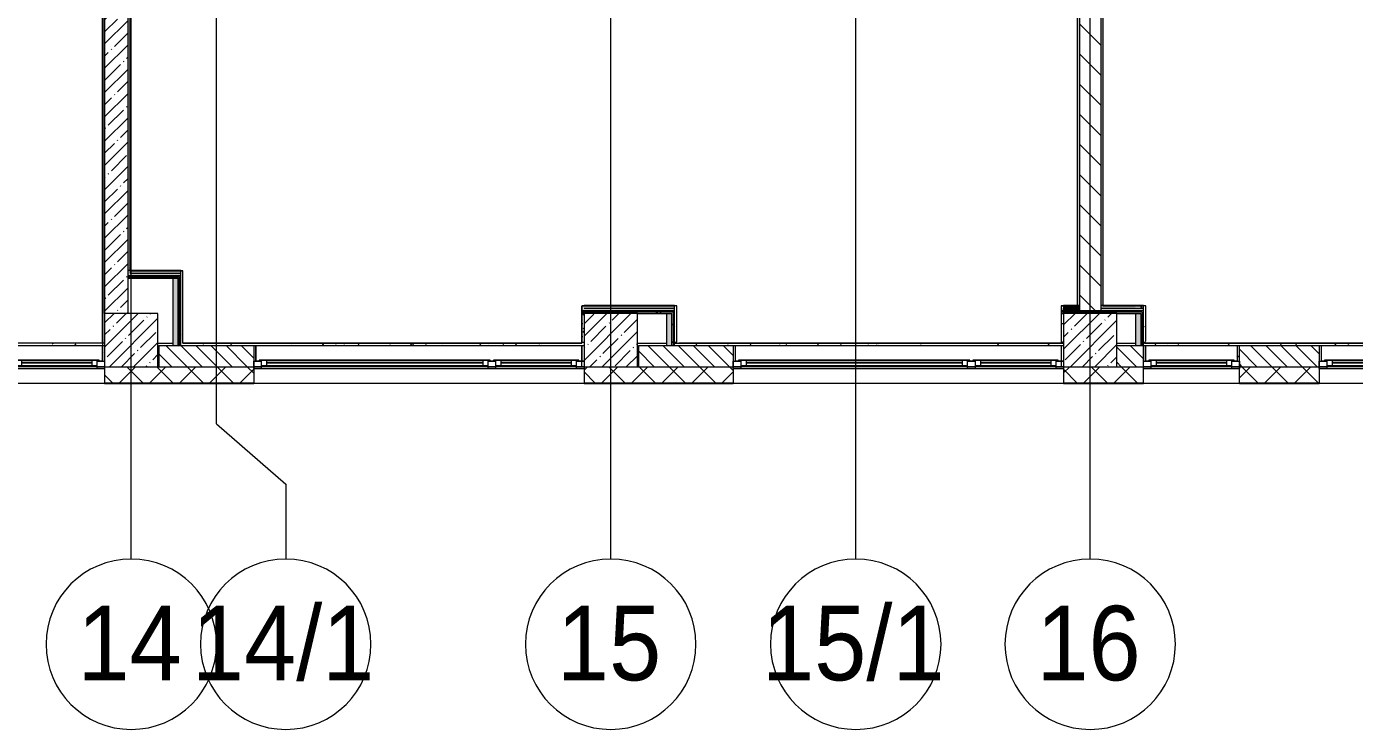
# Model space of a CAD drawing. Header units: millimetres. Extents: x -625 to 415037, y -3642 to 102118.
# Drawn here: x 195449 to 207912, y -3507 to 3093 of the extents above; entities that cross this region are included whole.
import ezdxf

# ---------------------------------------------------------------- set-up
doc = ezdxf.new("R2010")
doc.units = ezdxf.units.MM
doc.linetypes.add('Осевая', pattern=[6350, 1270, -952.5, 3175, -952.5])
for name, color, linetype, lineweight in [('A-GLAZ', 7, 'Continuous', 9), ('A-GLAZ-1', 7, 'Continuous', 5), ('A-WALL', 7, 'Continuous', 5), ('I-WALL', 7, 'Continuous', 5), ('S-COLS', 7, 'Continuous', 9), ('S-COLS-1', 7, 'Continuous', 5), ('Оси', 7, 'Continuous', 9), ('Оси-1', 7, 'Continuous', 20), ('Оси-2', 7, 'Осевая', 9)]:
    doc.layers.add(name, color=color, linetype=linetype, lineweight=lineweight)
doc.layers.add('A-WALL-1', color=9, linetype='Continuous', lineweight=5, true_color=0x808080)
doc.layers.add('A-WALL-FNSH-1', color=9, linetype='Continuous', lineweight=5, true_color=0x808080)
doc.styles.add('Arial', font='arial.ttf', dxfattribs={"width": 0.9, "height": 700})
pattern_1 = [(135, (148772.12, -0.94), (-70.71068, -70.71068), [])]
pattern_2 = [(0, (148772.123, -0.94), (243.84, 60.96), [20.117, -162.763, 20.117, -162.763, -975.36]), (0, (148772.123, -0.94), (243.84, 60.96), [-365.76, 20.117, -345.643, 20.117, -162.763, -426.72]), (0, (148772.123, -0.94), (243.84, 60.96), [-914.4, 20.117, -101.803, 20.117, -284.683]), (120, (148863.563, 29.54), (-174.71291, 180.691634), [20.117, -162.763, 20.117, -162.763, -975.36]), (120, (148863.563, 29.54), (-174.71291, 180.691634), [-365.76, 20.117, -345.643, 20.117, -162.763, -426.72]), (120, (148863.563, 29.54), (-174.71291, 180.691634), [-914.4, 20.117, -101.803, 20.117, -284.683]), (240, (148894.043, 151.46), (-69.12709, -241.651634), [20.117, -162.763, 20.117, -162.763, -975.36]), (240, (148894.043, 151.46), (-69.12709, -241.651634), [-365.76, 20.117, -345.643, 20.117, -162.763, -426.72]), (240, (148894.043, 151.46), (-69.12709, -241.651634), [-914.4, 20.117, -101.803, 20.117, -284.683])]
pattern_3 = [(45, (148772.12, -0.94), (-212.132, 212.132), []), (135, (148772.12, -0.94), (-212.132, -212.132), [])]

# ---------------------------------------------------------------- blocks, each defined once
blk = doc.blocks.new('BSC_Колонна _Прямоугольная - 500х500-V287-Объем проектирования 2 этажа')
at = {"layer": 'S-COLS-1'}
h = blk.add_hatch(dxfattribs=at)
h.set_pattern_fill('FP_13', color=256, style=0, pattern_type=2)
h.set_pattern_definition([(45, (-47660, -150), (-114.04925, 114.04925), []), (45, (-47545.95, -150), (-114.04925, 114.04925), [201.613, -40.323, 6.706, -33.617])])
h.paths.add_polyline_path([(250, -250), (250, 250), (-250, 250), (-250, -250), (153, -250)])
for p, q in [((250, 250), (-250, 250)), ((-250, 250), (-250, -250)), ((250, -250), (250, 250)), ((-250, -250), (250, -250))]:
    blk.add_line(p, q, dxfattribs=at)
blk = doc.blocks.new('BSC_Колонна _Прямоугольная - 500х500-V288-Объем проектирования 2 этажа')
at = {"layer": 'S-COLS-1'}
h = blk.add_hatch(dxfattribs=at)
h.set_pattern_fill('FP_14', color=256, style=0, pattern_type=2)
h.set_pattern_definition([(45, (-52160, -150), (-114.04925, 114.04925), []), (45, (-52045.95, -150), (-114.04925, 114.04925), [201.613, -40.323, 6.706, -33.617])])
h.paths.add_polyline_path([(-11, -250), (250, -250), (250, 250), (-250, 250), (-250, -250)])
for p, q in [((250, 250), (-250, 250)), ((-250, 250), (-250, -250)), ((250, -250), (250, 250)), ((-250, -250), (250, -250))]:
    blk.add_line(p, q, dxfattribs=at)
blk = doc.blocks.new('BSC_Колонна _Прямоугольная - 500х500-V310-Объем проектирования 2 этажа')
at = {"layer": 'S-COLS-1'}
h = blk.add_hatch(dxfattribs=at)
h.set_pattern_fill('FP_63', color=256, style=0, pattern_type=2)
h.set_pattern_definition([(45, (-56660, -150), (-114.04925, 114.04925), []), (45, (-56545.95, -150), (-114.04925, 114.04925), [201.613, -40.323, 6.706, -33.617])])
h.paths.add_polyline_path([(250, -250), (250, 250), (-250, 250), (-250, -250), (-175, -250)])
for p, q in [((250, 250), (-250, 250)), ((-250, 250), (-250, -250)), ((250, -250), (250, 250)), ((-250, -250), (250, -250))]:
    blk.add_line(p, q, dxfattribs=at)
blk = doc.blocks.new('120_Окно_СКБ_1Ст - 120_Окно_СКБ_1Ст 900х2500_h_-20664874-Объем проектирования 2 этажа')
at = {"layer": 'A-GLAZ'}
for p, q in [((-450, -127), (-450, -57)), ((-450, -57), (-380, -57)), ((-380, -57), (-380, -127)), ((380, -87), (-380, -87)), ((-380, -87), (-380, -127)), ((-330, -137), (-330, -87)), ((330, -137), (330, -87)), ((380, -127), (380, -57)), ((380, -57), (450, -57)), ((380, -127), (380, -87)), ((450, -57), (450, -127)), ((-380, -127), (-450, -127)), ((-380, -127), (-400, -127)), ((-400, -127), (-400, -137)), ((-400, -137), (400, -137)), ((400, -137), (-400, -137)), ((450, -127), (380, -127)), ((400, -127), (380, -127)), ((400, -137), (400, -127))]:
    blk.add_line(p, q, dxfattribs=at)
at = {"layer": 'A-GLAZ-1'}
for p, q in [((450, -57), (-450, -57)), ((-330, -107), (330, -107)), ((330, -117), (-330, -117)), ((-430, -127), (-400, -127)), ((402, -127), (430, -127))]:
    blk.add_line(p, q, dxfattribs=at)
blk = doc.blocks.new('120_Окно_СКБ_2Ст - 120_Окно_СКБ_2Ст 2100х2500 _мал створка СЛЕВА_-22446485-Объем проектирования 2 этажа')
at = {"layer": 'A-GLAZ'}
for p, q in [((-1050, -127), (-1050, -57)), ((-1050, -57), (-980, -57)), ((-980, -57), (-980, -127)), ((-220, -87), (-980, -87)), ((-980, -87), (-980, -127)), ((-930, -137), (-930, -87)), ((-270, -137), (-270, -87)), ((-220, -127), (-220, -57)), ((-220, -57), (-150, -57)), ((-220, -127), (-220, -87)), ((-150, -57), (-150, -127)), ((980, -87), (-150, -87)), ((-150, -87), (-150, -127)), ((-100, -137), (-100, -87)), ((930, -137), (930, -87)), ((980, -127), (980, -57)), ((980, -57), (1050, -57)), ((980, -127), (980, -87)), ((1050, -57), (1050, -127)), ((-980, -127), (-1050, -127)), ((-980, -127), (-1000, -127)), ((-1000, -127), (-1000, -137)), ((-1000, -137), (-200, -137)), ((-200, -137), (-1000, -137)), ((-150, -127), (-220, -127)), ((-200, -127), (-220, -127)), ((-200, -137), (-200, -127)), ((-150, -127), (-170, -127)), ((-170, -127), (-170, -137)), ((-170, -137), (1000, -137)), ((1000, -137), (-170, -137)), ((1050, -127), (980, -127)), ((1000, -127), (980, -127)), ((1000, -137), (1000, -127))]:
    blk.add_line(p, q, dxfattribs=at)
at = {"layer": 'A-GLAZ-1'}
for p, q in [((1050, -57), (-1050, -57)), ((-930, -107), (-270, -107)), ((-270, -117), (-930, -117)), ((-100, -107), (930, -107)), ((930, -117), (-100, -117)), ((-1050, -127), (-1000, -127)), ((-200, -127), (-170, -127)), ((1000, -127), (1030, -127))]:
    blk.add_line(p, q, dxfattribs=at)
blk = doc.blocks.new('120_Окно_СКБ_2Ст - 120_Окно_СКБ_2Ст 3100х2500 _мал_ створка слева-2_-V320-Объем проектирования 2 этажа')
at = {"layer": 'A-GLAZ'}
for p, q in [((-1550, -127), (-1550, -57)), ((-1550, -57), (-1480, -57)), ((-1480, -57), (-1480, -127)), ((-720, -87), (-1480, -87)), ((-1480, -87), (-1480, -127)), ((-1430, -137), (-1430, -87)), ((-770, -137), (-770, -87)), ((-720, -127), (-720, -57)), ((-720, -57), (-650, -57)), ((-720, -127), (-720, -87)), ((-650, -57), (-650, -127)), ((1480, -87), (-650, -87)), ((-650, -87), (-650, -127)), ((-600, -137), (-600, -87)), ((1430, -137), (1430, -87)), ((1480, -127), (1480, -57)), ((1480, -57), (1550, -57)), ((1480, -127), (1480, -87)), ((1550, -57), (1550, -127)), ((-1480, -127), (-1550, -127)), ((-1480, -127), (-1500, -127)), ((-1500, -127), (-1500, -137)), ((-1500, -137), (-700, -137)), ((-700, -137), (-1500, -137)), ((-650, -127), (-720, -127)), ((-700, -127), (-720, -127)), ((-700, -137), (-700, -127)), ((-650, -127), (-670, -127)), ((-670, -127), (-670, -137)), ((-670, -137), (1500, -137)), ((1500, -137), (-670, -137)), ((1550, -127), (1480, -127)), ((1500, -127), (1480, -127)), ((1500, -137), (1500, -127))]:
    blk.add_line(p, q, dxfattribs=at)
at = {"layer": 'A-GLAZ-1'}
for p, q in [((1550, -57), (-1550, -57)), ((-1430, -107), (-770, -107)), ((-770, -117), (-1430, -117)), ((-600, -107), (1430, -107)), ((1430, -117), (-600, -117)), ((-1550, -127), (-1500, -127)), ((-700, -127), (-670, -127)), ((1500, -127), (1530, -127))]:
    blk.add_line(p, q, dxfattribs=at)
blk = doc.blocks.new('120_Окно_СКБ_2Ст - 120_Окно_СКБ_2Ст 3100х2500 _мал_ створка слева-2_-V321-Объем проектирования 2 этажа')
at = {"layer": 'A-GLAZ'}
for p, q in [((-1550, -127), (-1550, -57)), ((-1550, -57), (-1480, -57)), ((-1480, -57), (-1480, -127)), ((-720, -87), (-1480, -87)), ((-1480, -87), (-1480, -127)), ((-1430, -137), (-1430, -87)), ((-770, -137), (-770, -87)), ((-720, -127), (-720, -57)), ((-720, -57), (-650, -57)), ((-720, -127), (-720, -87)), ((-650, -57), (-650, -127)), ((1480, -87), (-650, -87)), ((-650, -87), (-650, -127)), ((-600, -137), (-600, -87)), ((1430, -137), (1430, -87)), ((1480, -127), (1480, -57)), ((1480, -57), (1550, -57)), ((1480, -127), (1480, -87)), ((1550, -57), (1550, -127)), ((-1480, -127), (-1550, -127)), ((-1480, -127), (-1500, -127)), ((-1500, -127), (-1500, -137)), ((-1500, -137), (-700, -137)), ((-700, -137), (-1500, -137)), ((-650, -127), (-720, -127)), ((-700, -127), (-720, -127)), ((-700, -137), (-700, -127)), ((-650, -127), (-670, -127)), ((-670, -127), (-670, -137)), ((-670, -137), (1500, -137)), ((1500, -137), (-670, -137)), ((1550, -127), (1480, -127)), ((1500, -127), (1480, -127)), ((1500, -137), (1500, -127))]:
    blk.add_line(p, q, dxfattribs=at)
at = {"layer": 'A-GLAZ-1'}
for p, q in [((1550, -57), (-1550, -57)), ((-1430, -107), (-770, -107)), ((-770, -117), (-1430, -117)), ((-600, -107), (1430, -107)), ((1430, -117), (-600, -117)), ((-1550, -127), (-1500, -127)), ((-700, -127), (-670, -127)), ((1500, -127), (1530, -127))]:
    blk.add_line(p, q, dxfattribs=at)
blk = doc.blocks.new('120_Окно_СКБ_2Ст - 120_Окно_СКБ_2Ст 2100х2500 _мал створка СЛЕВА_-V322-Объем проектирования 2 этажа')
at = {"layer": 'A-GLAZ'}
for p, q in [((-1050, -127), (-1050, -57)), ((-1050, -57), (-980, -57)), ((-980, -57), (-980, -127)), ((-220, -87), (-980, -87)), ((-980, -87), (-980, -127)), ((-930, -137), (-930, -87)), ((-270, -137), (-270, -87)), ((-220, -127), (-220, -57)), ((-220, -57), (-150, -57)), ((-220, -127), (-220, -87)), ((-150, -57), (-150, -127)), ((980, -87), (-150, -87)), ((-150, -87), (-150, -127)), ((-100, -137), (-100, -87)), ((930, -137), (930, -87)), ((980, -127), (980, -57)), ((980, -57), (1050, -57)), ((980, -127), (980, -87)), ((1050, -57), (1050, -127)), ((-980, -127), (-1050, -127)), ((-980, -127), (-1000, -127)), ((-1000, -127), (-1000, -137)), ((-1000, -137), (-200, -137)), ((-200, -137), (-1000, -137)), ((-150, -127), (-220, -127)), ((-200, -127), (-220, -127)), ((-200, -137), (-200, -127)), ((-150, -127), (-170, -127)), ((-170, -127), (-170, -137)), ((-170, -137), (1000, -137)), ((1000, -137), (-170, -137)), ((1050, -127), (980, -127)), ((1000, -127), (980, -127)), ((1000, -137), (1000, -127))]:
    blk.add_line(p, q, dxfattribs=at)
at = {"layer": 'A-GLAZ-1'}
for p, q in [((1050, -57), (-1050, -57)), ((-930, -107), (-270, -107)), ((-270, -117), (-930, -117)), ((-100, -107), (930, -107)), ((930, -117), (-100, -117)), ((-1030, -127), (-1000, -127)), ((-200, -127), (-170, -127)), ((1000, -127), (1030, -127))]:
    blk.add_line(p, q, dxfattribs=at)
blk = doc.blocks.new('Ось сетки - D8-29747960-Объем проектирования 2 этажа')
at = {"layer": 'Оси-1'}
for start, end in [(360, 180), (180, 360)]:
    blk.add_arc((0, 0), 4, start, end, dxfattribs=at)

msp = doc.modelspace()

# ---------------------------------------------------------------- hatches: boundary and pattern name
at = {"layer": 'A-WALL'}
h = msp.add_hatch(dxfattribs=at)
h.set_pattern_fill('FP_2', color=256, style=0, pattern_type=2)
h.set_pattern_definition(pattern_1)
h.paths.add_polyline_path([(197582, -101), (197582, 99), (196692, 98), (196692, -101), (197307, -101)])
h = msp.add_hatch(dxfattribs=at)
h.set_pattern_fill('FP_2', color=256, style=0, pattern_type=2)
h.set_pattern_definition(pattern_1)
h.paths.add_polyline_path([(201644, -101), (202082, -101), (202082, 99), (201192, 99), (201192, -101)])
h = msp.add_hatch(dxfattribs=at)
h.set_pattern_fill('FP_2', color=256, style=0, pattern_type=2)
h.set_pattern_definition(pattern_1)
h.paths.add_polyline_path([(205682, -101), (205932, -101), (205932, 99), (205682, 99), (205682, 81)])
h.paths.add_polyline_path([(206832, -101), (207582, -101), (207582, 99), (206832, 99), (206832, 81)])
h = msp.add_hatch(dxfattribs=at)
h.set_pattern_fill('FP_24', color=256, style=0, pattern_type=2)
h.set_pattern_definition([(45, (148772.12, -0.94), (-141.42136, 141.42136), []), (135, (148772.12, -0.94), (-141.42136, -141.42136), [])])
h.paths.add_polyline_path([(224252, -251), (224472, -251), (224472, -101), (220332, -101), (220332, -251), (224049, -251)])
h.paths.add_polyline_path([(216099, -251), (219432, -251), (219432, -101), (215832, -101), (215832, -251)])
h.paths.add_polyline_path([(214182, -251), (214932, -251), (214932, -101), (213932, -101), (213932, -251)])
h.paths.add_polyline_path([(210182, -251), (210832, -251), (210832, -101), (209682, -101), (209682, -251)])
h.paths.add_polyline_path([(207582, -251), (207582, -101), (206832, -101), (206832, -251), (207426, -251)])
h.paths.add_polyline_path([(205182, -251), (205932, -251), (205932, -101), (205182, -101), (205182, -119)])
h.paths.add_polyline_path([(200682, -251), (202082, -251), (202082, -101), (200682, -101)])
h.paths.add_polyline_path([(196585, -251), (197582, -251), (197582, -101), (196182, -101), (196182, -251)])
h.paths.add_polyline_path([(191682, -251), (192808, -251), (192808, -101), (191432, -101), (191432, -251), (191526, -251)])
h.paths.add_polyline_path([(194082, -251), (194082, -101), (193708, -101), (193708, -251)])
h.paths.add_polyline_path([(187262, -251), (188332, -251), (188332, -101), (186762, -101), (186762, -251), (187189, -251)])
h.paths.add_polyline_path([(181782, -251), (182642, -251), (182642, -101), (181782, -101), (181782, -119)])
h.paths.add_polyline_path([(183575, -251), (184662, -251), (184662, -101), (183542, -101), (183542, -251)])
h.paths.add_polyline_path([(178516, -251), (179682, -251), (179682, -101), (177982, -101), (177982, -251)])
h.paths.add_polyline_path([(171289, -251), (171482, -251), (171482, -101), (170382, -101), (170382, -251), (171282, -251)])
h.paths.add_polyline_path([(174903, -251), (175182, -251), (175182, -101), (173582, -101), (173582, -251), (174332, -251)])
h.paths.add_polyline_path([(165432, -251), (166032, -251), (166032, -101), (164882, -101), (164882, -251)])
h.paths.add_polyline_path([(167582, -251), (167582, -101), (166932, -101), (166932, -251), (166953, -251)])
h.paths.add_polyline_path([(160932, -251), (161782, -251), (161782, -101), (160432, -101), (160432, -251), (160448, -251)])
h.paths.add_polyline_path([(155389, -251), (157332, -251), (157332, -101), (153402, -101), (153402, -251), (154666, -251)])
h.paths.add_polyline_path([(148662, -251), (152502, -251), (152502, -101), (148512, -101), (148512, -251)])
at = {"layer": 'I-WALL'}
h = msp.add_hatch(dxfattribs=at)
h.set_pattern_fill('FP_1', color=256, style=0, pattern_type=2)
h.set_pattern_definition([(45, (148772.12, -0.94), (-114.04925, 114.04925), []), (45, (148886.17, -0.94), (-114.04925, 114.04925), [201.612, -40.322, 6.706, -33.617])])
h.paths.add_polyline_path([(196283, 399), (196402, 399), (196402, 7399), (196182, 7399), (196182, 399), (196281, 399)])
h = msp.add_hatch(dxfattribs=at)
h.set_pattern_fill('FP_191', color=256, style=0, pattern_type=2)
h.set_pattern_definition(pattern_2)
h.paths.add_polyline_path([(196419, 804), (196422, 804), (196422, 7378), (196402, 7378), (196402, 804)])
h = msp.add_hatch(dxfattribs=at)
h.set_pattern_fill('FP_23', color=256, style=0, pattern_type=2)
h.set_pattern_definition([(135, (148772.12, -0.94), (-141.42136, -141.42136), [])])
h.paths.add_polyline_path([(205532, 424), (205532, 7399), (205332, 7399), (205332, 424)])
h = msp.add_hatch(dxfattribs=at)
h.set_pattern_fill('FP_191', color=256, style=0, pattern_type=2)
h.set_pattern_definition(pattern_2)
h.paths.add_polyline_path([(205532, 449), (205552, 470), (205552, 7378), (205532, 7379), (205532, 469)])
h = msp.add_hatch(dxfattribs=at)
h.set_pattern_fill('FP_191', color=256, style=0, pattern_type=2)
h.set_pattern_definition(pattern_2)
h.paths.add_polyline_path([(196182, 119), (196182, 7069), (196162, 7069), (196162, 120), (196180, 119)])
h = msp.add_hatch(dxfattribs=at)
h.set_pattern_fill('FP_191', color=256, style=0, pattern_type=2)
h.set_pattern_definition(pattern_2)
h.paths.add_polyline_path([(205332, 469), (205332, 7069), (205312, 7069), (205312, 470)])
for points in [[(196821, 754), (196896, 754), (196896, 804), (196402, 804), (196402, 754), (196682, 754)], [(196871, 99), (196871, 729), (196821, 729), (196821, 99)], [(201532, 424), (201532, 474), (200682, 474), (200682, 469), (200662, 467), (200662, 424), (201182, 424)], [(201501, 99), (201507, 99), (201507, 399), (201457, 399), (201457, 99)], [(205184, 424), (205332, 424), (205332, 469), (205312, 470), (205312, 474), (205182, 474), (205184, 424)], [(205552, 424), (205932, 424), (205932, 449), (205857, 449), (205857, 469), (205932, 471), (205932, 474), (205552, 474), (205551, 469), (205532, 449), (205532, 424)], [(205907, 99), (205907, 399), (205857, 399), (205857, 99)]]:
    msp.add_hatch(color=256, dxfattribs=at).paths.add_polyline_path(points)
h = msp.add_hatch(dxfattribs=at)
h.set_pattern_fill('FP_192', color=256, style=0, pattern_type=2)
h.set_pattern_definition(pattern_3)
h.paths.add_polyline_path([(196682, 742), (196896, 742), (196896, 754), (196402, 754), (196402, 742), (196422, 742)])
h = msp.add_hatch(dxfattribs=at)
h.set_pattern_fill('FP_191', color=256, style=0, pattern_type=2)
h.set_pattern_definition(pattern_2)
h.paths.add_polyline_path([(196916, 99), (196916, 779), (196896, 779), (196896, 99)])
h = msp.add_hatch(dxfattribs=at)
h.set_pattern_fill('FP_192', color=256, style=0, pattern_type=2)
h.set_pattern_definition(pattern_3)
h.paths.add_polyline_path([(196884, 729), (196884, 742), (196402, 742), (196402, 729), (196871, 729)])
h = msp.add_hatch(dxfattribs=at)
h.set_pattern_fill('FP_192', color=256, style=0, pattern_type=2)
h.set_pattern_definition(pattern_3)
h.paths.add_polyline_path([(196871, 99), (196884, 99), (196884, 729), (196871, 729), (196871, 113)])
h = msp.add_hatch(dxfattribs=at)
h.set_pattern_fill('FP_192', color=256, style=0, pattern_type=2)
h.set_pattern_definition(pattern_3)
h.paths.add_polyline_path([(196884, 99), (196896, 99), (196896, 742), (196884, 742), (196884, 109)])
h = msp.add_hatch(dxfattribs=at)
h.set_pattern_fill('FP_192', color=256, style=0, pattern_type=2)
h.set_pattern_definition(pattern_3)
h.paths.add_polyline_path([(201457, 412), (201532, 412), (201532, 424), (200662, 424), (200662, 412), (201182, 412)])
h = msp.add_hatch(dxfattribs=at)
h.set_pattern_fill('FP_192', color=256, style=0, pattern_type=2)
h.set_pattern_definition(pattern_3)
h.paths.add_polyline_path([(201507, 399), (201520, 399), (201520, 412), (200662, 412), (200662, 409), (200682, 409), (200682, 399), (201457, 399)])
h = msp.add_hatch(dxfattribs=at)
h.set_pattern_fill('FP_191', color=256, style=0, pattern_type=2)
h.set_pattern_definition(pattern_2)
h.paths.add_polyline_path([(200682, 119), (200682, 409), (200662, 409), (200662, 120)])
h = msp.add_hatch(dxfattribs=at)
h.set_pattern_fill('FP_192', color=256, style=0, pattern_type=2)
h.set_pattern_definition(pattern_3)
h.paths.add_polyline_path([(201520, 99), (201520, 399), (201507, 399), (201507, 99)])
h = msp.add_hatch(dxfattribs=at)
h.set_pattern_fill('FP_192', color=256, style=0, pattern_type=2)
h.set_pattern_definition(pattern_3)
h.paths.add_polyline_path([(201532, 99), (201532, 412), (201520, 412), (201520, 99)])
h = msp.add_hatch(dxfattribs=at)
h.set_pattern_fill('FP_191', color=256, style=0, pattern_type=2)
h.set_pattern_definition(pattern_2)
h.paths.add_polyline_path([(205182, 129), (205182, 449), (205162, 449), (205162, 129)])
h = msp.add_hatch(dxfattribs=at)
h.set_pattern_fill('FP_192', color=256, style=0, pattern_type=2)
h.set_pattern_definition(pattern_3)
h.paths.add_polyline_path([(205182, 412), (205332, 412), (205332, 424), (205182, 424)])
h = msp.add_hatch(dxfattribs=at)
h.set_pattern_fill('FP_192', color=256, style=0, pattern_type=2)
h.set_pattern_definition(pattern_3)
h.paths.add_polyline_path([(205312, 399), (205332, 399), (205332, 412), (205182, 412), (205182, 399), (205257, 399)])
h = msp.add_hatch(dxfattribs=at)
h.set_pattern_fill('FP_192', color=256, style=0, pattern_type=2)
h.set_pattern_definition(pattern_3)
h.paths.add_polyline_path([(205920, 412), (205920, 424), (205332, 424), (205332, 412), (205907, 412)])
h = msp.add_hatch(dxfattribs=at)
h.set_pattern_fill('FP_192', color=256, style=0, pattern_type=2)
h.set_pattern_definition(pattern_3)
h.paths.add_polyline_path([(205857, 399), (205907, 399), (205907, 412), (205332, 412), (205332, 399), (205682, 399)])
h = msp.add_hatch(dxfattribs=at)
h.set_pattern_fill('FP_191', color=256, style=0, pattern_type=2)
h.set_pattern_definition(pattern_2)
h.paths.add_polyline_path([(205857, 449), (205952, 449), (205952, 469), (205857, 469), (205857, 453)])
h = msp.add_hatch(dxfattribs=at)
h.set_pattern_fill('FP_192', color=256, style=0, pattern_type=2)
h.set_pattern_definition(pattern_3)
h.paths.add_polyline_path([(205920, 99), (205920, 412), (205907, 412), (205907, 99)])
h = msp.add_hatch(dxfattribs=at)
h.set_pattern_fill('FP_192', color=256, style=0, pattern_type=2)
h.set_pattern_definition(pattern_3)
h.paths.add_polyline_path([(205920, 99), (205932, 99), (205932, 424), (205920, 424), (205920, 119)])
h = msp.add_hatch(dxfattribs=at)
h.set_pattern_fill('FP_191', color=256, style=0, pattern_type=2)
h.set_pattern_definition(pattern_2)
h.paths.add_polyline_path([(205932, 129), (205952, 129), (205952, 449), (205932, 449), (205932, 399)])
h = msp.add_hatch(dxfattribs=at)
h.set_pattern_fill('FP_191', color=256, style=0, pattern_type=2)
h.set_pattern_definition(pattern_2)
h.paths.add_polyline_path([(205182, 119), (205182, 129), (205162, 129), (205162, 120)])
h = msp.add_hatch(dxfattribs=at)
h.set_pattern_fill('FP_191', color=256, style=0, pattern_type=2)
h.set_pattern_definition(pattern_2)
h.paths.add_polyline_path([(192462, 99), (196182, 99), (196180, 119), (192462, 119)])
h = msp.add_hatch(dxfattribs=at)
h.set_pattern_fill('FP_191', color=256, style=0, pattern_type=2)
h.set_pattern_definition(pattern_2)
h.paths.add_polyline_path([(196162, -49), (196182, -49), (196182, 99), (196162, 99), (196162, -39)])
h = msp.add_hatch(dxfattribs=at)
h.set_pattern_fill('FP_191', color=256, style=0, pattern_type=2)
h.set_pattern_definition(pattern_2)
h.paths.add_polyline_path([(197307, 99), (200682, 99), (200682, 119), (196917, 119), (196916, 99)])
h = msp.add_hatch(dxfattribs=at)
h.set_pattern_fill('FP_191', color=256, style=0, pattern_type=2)
h.set_pattern_definition(pattern_2)
h.paths.add_polyline_path([(205182, 99), (205182, 119), (201532, 119), (201532, 99), (204535, 99)])
h = msp.add_hatch(dxfattribs=at)
h.set_pattern_fill('FP_191', color=256, style=0, pattern_type=2)
h.set_pattern_definition(pattern_2)
h.paths.add_polyline_path([(205932, 99), (209672, 99), (209672, 119), (205932, 119)])
h = msp.add_hatch(dxfattribs=at)
h.set_pattern_fill('FP_191', color=256, style=0, pattern_type=2)
h.set_pattern_definition(pattern_2)
h.paths.add_polyline_path([(206832, -49), (206832, 99), (206812, 99), (206812, -49)])
h = msp.add_hatch(dxfattribs=at)
h.set_pattern_fill('FP_191', color=256, style=0, pattern_type=2)
h.set_pattern_definition(pattern_2)
h.paths.add_polyline_path([(207582, -49), (207602, -49), (207602, 99), (207582, 99), (207582, 81)])

# ---------------------------------------------------------------- linework, layer by layer
at = {"layer": 'A-WALL'}
for p, q in [((196182, 7379), (196182, 399)), ((196402, 742), (196402, 7399)), ((205332, 7399), (205332, 424)), ((205552, 7379), (205552, 470)), ((196182, 399), (196182, 7069)), ((205312, 469), (205312, 7049)), ((196402, 754), (196896, 754)), ((196422, 799), (196916, 799)), ((196402, 742), (196884, 742)), ((196871, 99), (196871, 729)), ((196884, 99), (196884, 742)), ((201532, 424), (200662, 424)), ((201520, 412), (200662, 412)), ((200662, 399), (200682, 399)), ((201507, 99), (201507, 399)), ((201520, 99), (201520, 412)), ((205312, 469), (205162, 469)), ((205932, 424), (205162, 424)), ((205920, 412), (205162, 412)), ((205162, 399), (205182, 399)), ((205907, 399), (205907, 99)), ((205920, 412), (205920, 99)), ((196917, 119), (200662, 119)), ((201532, 119), (205162, 119)), ((196682, -101), (197582, -101)), ((200662, -101), (200662, -49)), ((201182, -101), (202082, -101)), ((205162, -101), (205162, -49)), ((205682, -101), (205932, -101)), ((206832, -101), (207582, -101)), ((196182, -259), (194082, -259)), ((196182, -251), (197582, -251)), ((196182, -254), (197582, -254)), ((200682, -259), (197582, -259)), ((200682, -251), (202082, -251)), ((200682, -254), (202082, -254)), ((205182, -259), (202082, -259)), ((205182, -251), (205932, -251)), ((205182, -254), (205932, -254)), ((206832, -259), (205932, -259)), ((206832, -251), (207582, -251)), ((206832, -254), (207582, -254)), ((209682, -259), (207582, -259))]:
    msp.add_line(p, q, dxfattribs=at)
at = {"layer": 'A-WALL-1'}
for p, q in [((205532, 7399), (205532, 424)), ((196896, 804), (196402, 804)), ((196422, 799), (196422, 779)), ((196422, 779), (196896, 779)), ((196896, 99), (196896, 804)), ((196402, 399), (196402, 742)), ((196402, 729), (196871, 729)), ((196821, 729), (196821, 99)), ((201532, 469), (200662, 469)), ((200682, 409), (200662, 409)), ((201532, 474), (200682, 474)), ((200682, 474), (200682, 469)), ((200682, 449), (201532, 449)), ((200682, 399), (200682, 409)), ((201182, 399), (201507, 399)), ((201457, 399), (201457, 99)), ((201532, 99), (201532, 474)), ((205332, 474), (205182, 474)), ((205182, 474), (205182, 449)), ((205182, 449), (205332, 449)), ((205182, 399), (205182, 449)), ((205932, 474), (205532, 474)), ((205532, 449), (205932, 449)), ((205932, 469), (205552, 469)), ((205682, 399), (205907, 399)), ((205857, 399), (205857, 99)), ((205932, -251), (205932, 474)), ((200662, 140), (200662, 129)), ((200662, 129), (200682, 129)), ((201532, 129), (201552, 129)), ((205162, 140), (205162, 129)), ((205162, 129), (205182, 129)), ((205932, 129), (205952, 129)), ((192192, 99), (196182, 99)), ((196182, 119), (192462, 119)), ((196162, 120), (196162, 99)), ((196692, 99), (196692, -101)), ((196692, 99), (200682, 99)), ((197582, 99), (197582, -251)), ((197602, -49), (197602, 99)), ((200662, 120), (200662, 119)), ((201192, 99), (201192, -101)), ((201192, 99), (205182, 99)), ((202082, 99), (202082, -251)), ((202102, -49), (202102, 99)), ((205162, 120), (205162, 119)), ((205682, 99), (209672, 99)), ((205942, 119), (205932, 119)), ((205952, -49), (205952, 99)), ((206812, 99), (206812, -49)), ((206832, -251), (206832, 99)), ((207582, 99), (207582, -251)), ((207602, -49), (207602, 99)), ((196162, -49), (196182, -49)), ((196182, -101), (196182, -251)), ((197582, -49), (197602, -49)), ((200682, -101), (200682, -251)), ((202082, -49), (202102, -49)), ((205182, -101), (205182, -251)), ((205932, -49), (205952, -49)), ((206812, -49), (206832, -49)), ((207582, -49), (207602, -49))]:
    msp.add_line(p, q, dxfattribs=at)
at = {"layer": 'A-WALL-FNSH-1'}
for p, q in [((196423, 800), (196423, 7378)), ((205553, 470), (205553, 7378)), ((196422, 7247), (196422, 799)), ((196161, 7048), (196161, 120)), ((196162, 120), (196162, 7049)), ((205311, 7048), (205311, 470)), ((196917, 800), (196423, 800)), ((196917, 120), (196917, 800)), ((200661, 470), (200661, 140)), ((201553, 470), (200661, 470)), ((200662, 420), (200661, 420)), ((200661, 420), (200661, 120)), ((200662, 140), (200662, 469)), ((200662, 120), (200662, 420)), ((201553, 129), (201553, 470)), ((205161, 470), (205161, 120)), ((205311, 470), (205161, 470)), ((205162, 469), (205161, 469)), ((205161, 469), (205161, 140)), ((205162, 120), (205162, 469)), ((205162, 140), (205162, 469)), ((205552, 470), (205552, 469)), ((205953, 470), (205553, 470)), ((205953, 140), (205953, 470)), ((200661, 140), (200662, 140)), ((201552, 129), (201553, 129)), ((205161, 140), (205162, 140)), ((205952, 140), (205953, 140)), ((196161, 120), (192482, 120)), ((196161, 99), (196161, -49)), ((196162, -49), (196162, 99)), ((196916, 119), (196917, 119)), ((200661, 120), (196917, 120)), ((197603, -49), (197603, 99)), ((200661, 99), (200661, -49)), ((200662, -49), (200662, 99)), ((205161, 120), (201572, 120)), ((201572, 120), (201572, 119)), ((202103, -49), (202103, 99)), ((205161, 99), (205161, -49)), ((205162, -49), (205162, 99)), ((209661, 120), (205942, 120)), ((205942, 120), (205942, 119)), ((205942, 119), (209672, 119)), ((205953, -49), (205953, 99)), ((206811, 99), (206811, -49)), ((207603, -49), (207603, 99)), ((196161, -49), (196162, -49)), ((197602, -49), (197603, -49)), ((200661, -49), (200662, -49)), ((202102, -49), (202103, -49)), ((205161, -49), (205162, -49)), ((205952, -49), (205953, -49)), ((206811, -49), (206812, -49)), ((207602, -49), (207603, -49)), ((196182, -251), (196182, -259)), ((196182, -259), (197582, -259)), ((197582, -259), (197582, -251)), ((200682, -251), (200682, -259)), ((200682, -259), (202082, -259)), ((202082, -259), (202082, -251)), ((205182, -251), (205182, -259)), ((205182, -259), (205932, -259)), ((205932, -259), (205932, -251)), ((206832, -251), (206832, -259)), ((206832, -259), (207582, -259)), ((207582, -259), (207582, -251))]:
    msp.add_line(p, q, dxfattribs=at)
at = {"layer": 'I-WALL'}
for p, q in [((196682, 119), (196821, 119)), ((201182, 119), (201457, 119)), ((205682, 119), (205857, 119)), ((196182, -101), (194082, -101)), ((200682, -101), (197582, -101)), ((200682, -49), (200662, -49)), ((205182, -101), (202082, -101)), ((205182, -49), (205162, -49)), ((206832, -101), (205932, -101)), ((209682, -101), (207582, -101))]:
    msp.add_line(p, q, dxfattribs=at)
at = {"layer": 'Оси'}
for p, q in [((197232, -637), (197232, 4363)), ((196432, -1907), (196432, 3093)), ((200932, -1907), (200932, 3093)), ((203232, -1907), (203232, 3093)), ((205432, -1907), (205432, 3093)), ((197232, -637), (197882, -1203)), ((197882, -1203), (197882, -1907))]:
    msp.add_line(p, q, dxfattribs=at)
at = {"layer": 'Оси-2'}
for p, q in [((196432, 3093), (196432, 22397)), ((200932, 3093), (200932, 22397)), ((203232, 3093), (203232, 22397)), ((205432, 3093), (205432, 22397))]:
    msp.add_line(p, q, dxfattribs=at)

# ---------------------------------------------------------------- block references
at = {"layer": 'A-GLAZ', "color": 3, "rotation": 180}
for name, p in [('120_Окно_СКБ_2Ст - 120_Окно_СКБ_2Ст 2100х2500 _мал створка СЛЕВА_-V322-Объем проектирования 2 этажа', (195132, -176)), ('120_Окно_СКБ_2Ст - 120_Окно_СКБ_2Ст 3100х2500 _мал_ створка слева-2_-V320-Объем проектирования 2 этажа', (199132, -176)), ('120_Окно_СКБ_2Ст - 120_Окно_СКБ_2Ст 3100х2500 _мал_ створка слева-2_-V321-Объем проектирования 2 этажа', (203632, -176)), ('120_Окно_СКБ_1Ст - 120_Окно_СКБ_1Ст 900х2500_h_-20664874-Объем проектирования 2 этажа', (206382, -176)), ('120_Окно_СКБ_2Ст - 120_Окно_СКБ_2Ст 2100х2500 _мал створка СЛЕВА_-22446485-Объем проектирования 2 этажа', (208632, -176))]:
    msp.add_blockref(name, p, dxfattribs=at)
at = {"layer": 'S-COLS'}
for name, p in [('BSC_Колонна _Прямоугольная - 500х500-V287-Объем проектирования 2 этажа', (196432, 149)), ('BSC_Колонна _Прямоугольная - 500х500-V288-Объем проектирования 2 этажа', (200932, 149)), ('BSC_Колонна _Прямоугольная - 500х500-V310-Объем проектирования 2 этажа', (205432, 149))]:
    msp.add_blockref(name, p, dxfattribs=at)
at = {"layer": 'Оси-1', "xscale": 199.9999999999999, "yscale": 199.9999999999999, "zscale": 199.9999999999999}
for p in [(196432, -2707), (197882, -2707), (200932, -2707), (203232, -2707), (205432, -2707)]:
    msp.add_blockref('Ось сетки - D8-29747960-Объем проектирования 2 этажа', p, dxfattribs=at)

# ---------------------------------------------------------------- texts
at = {"layer": 'Оси', "char_height": 700, "attachment_point": 1, "style": 'Arial'}
for s, insert, width in [('14', (195927, -2346), 1212.15), ('14/1', (197001, -2346), 2121.27), ('15', (200427, -2346), 1212.15), ('15/1', (202352, -2346), 2121.27), ('16', (204927, -2346), 1212.15)]:
    msp.add_mtext(s, dxfattribs=dict(at, insert=insert, width=width))

doc.saveas('drawing.dxf')
